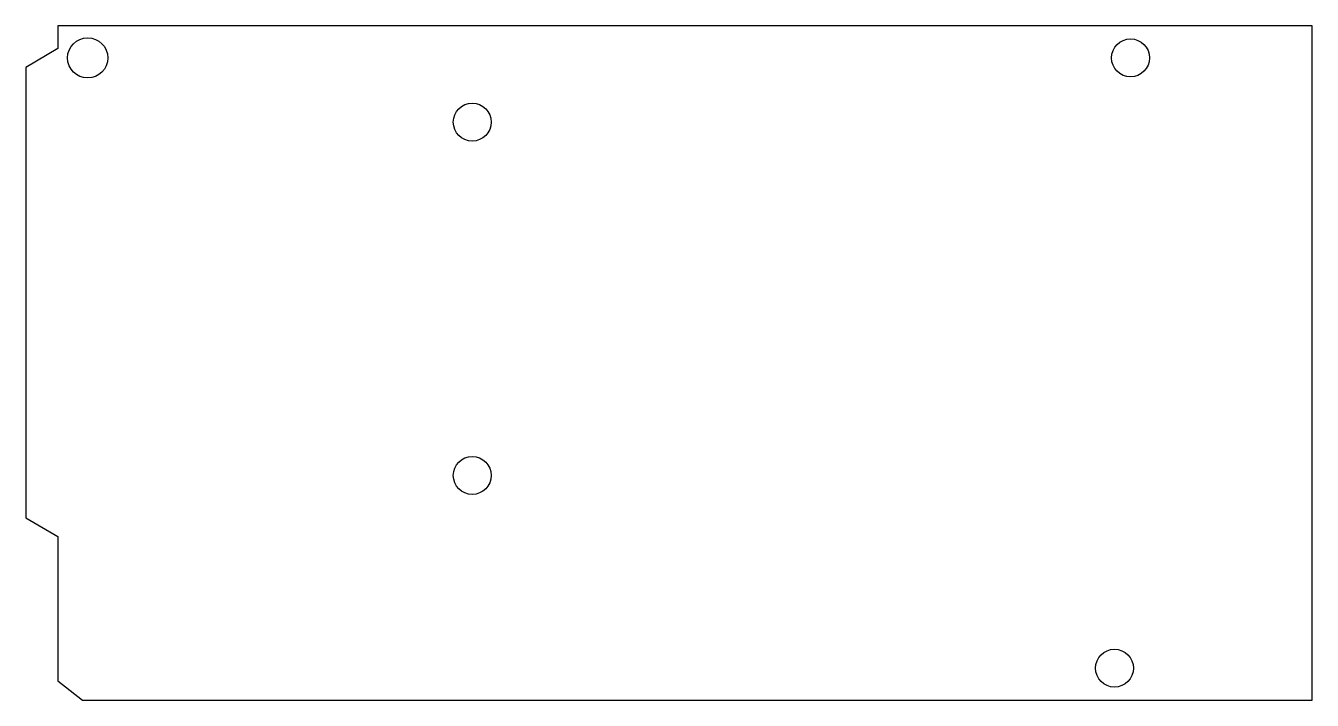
# Model space of a CAD drawing. Extents: x 1760 to 1862, y 1217 to 1271.
import ezdxf

# ---------------------------------------------------------------- set-up
doc = ezdxf.new("R2010")
doc.units = 0
doc.header["$MEASUREMENT"] = 0
doc.layers.get('0').update_dxf_attribs({"linetype": 'CONTINUOUS'})

msp = doc.modelspace()

# ---------------------------------------------------------------- linework, layer by layer
msp.add_lwpolyline([(1861.74, 1270.79), (1762.51, 1270.79), (1762.51, 1268.98), (1759.97, 1267.48), (1759.97, 1231.89), (1762.51, 1230.41), (1762.51, 1218.98), (1764.46, 1217.45), (1861.74, 1217.45)], close=True)
for points in [[(1763.28, 1268.25, -1), (1766.46, 1268.25, -1)], [(1845.86, 1268.25, -1), (1848.86, 1268.25, -1)], [(1793.79, 1263.17, -1), (1796.79, 1263.17, -1)], [(1793.79, 1235.23, -1), (1796.79, 1235.23, -1)], [(1847.59, 1219.99, -1), (1844.59, 1219.99, -1)]]:
    msp.add_lwpolyline(points, format="xyb", close=True)

doc.saveas('drawing.dxf')
